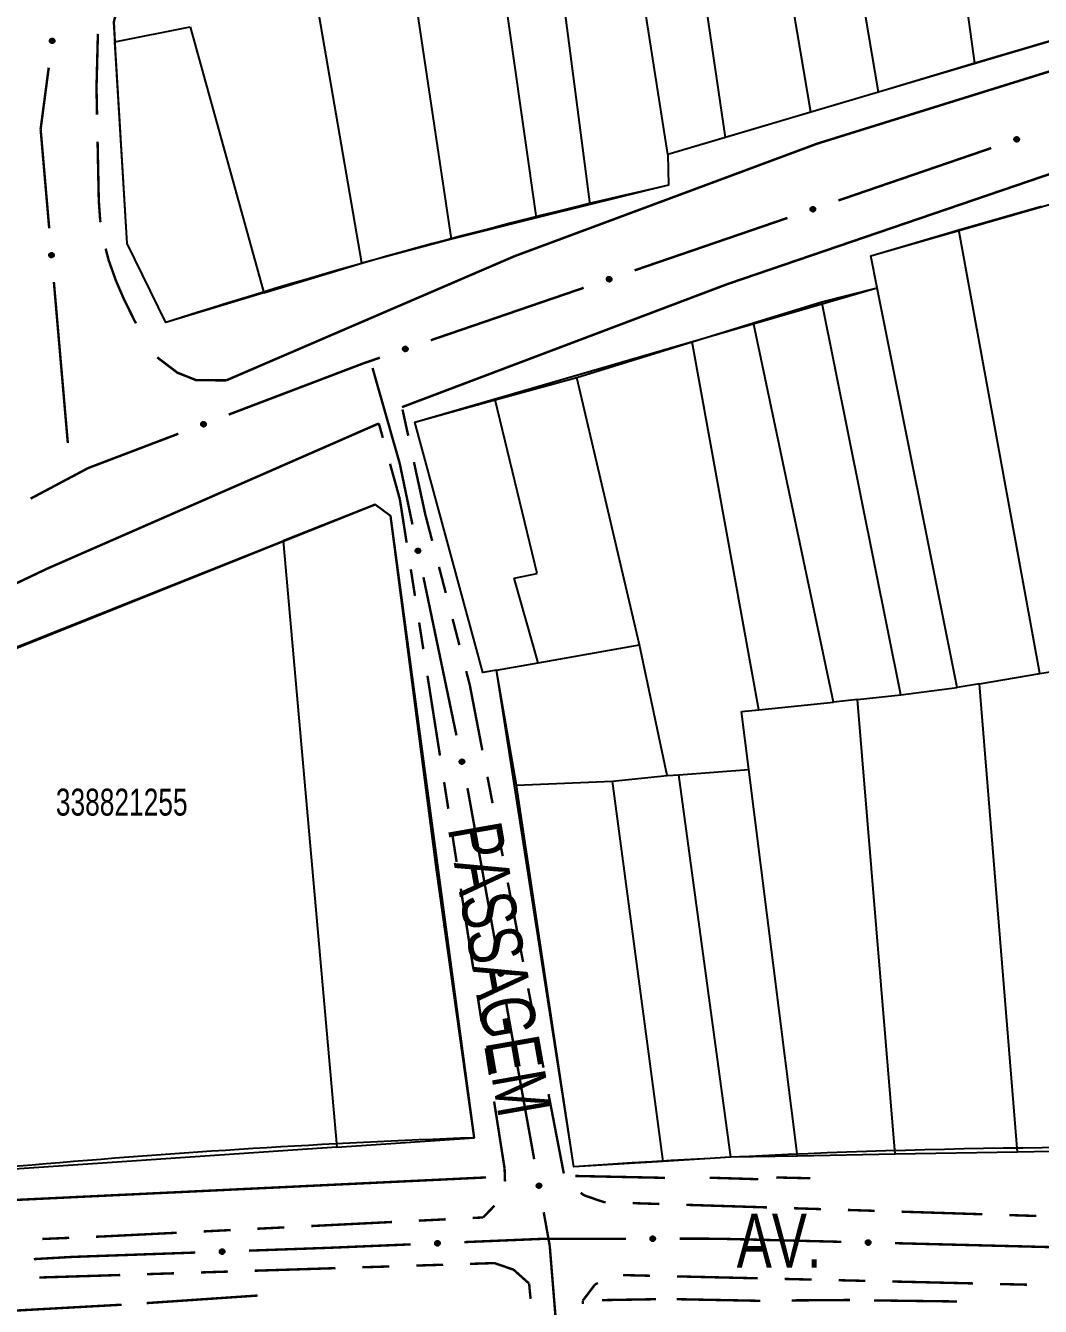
# Model space of a CAD drawing. Extents: x 203614 to 206284, y 4847494 to 4848495.
# Drawn here: x 204399.7 to 204475.1, y 4847702.6 to 4847797.7 of the extents above; entities that cross this region are included whole.
import ezdxf

# ---------------------------------------------------------------- set-up
doc = ezdxf.new("R2010")
doc.units = 0
doc.header["$LTSCALE"] = 1.5
doc.header["$MEASUREMENT"] = 0
doc.linetypes.add('PHANTOMX2', pattern=[5, 2.5, -0.5, 0.5, -0.5, 0.5, -0.5])
for name, color, linetype in [('CD-MALHA-LOTES', 40, 'CONTINUOUS'), ('CD_TXT_QUADRA', 7, 'CONTINUOUS'), ('HD-VALAS-DRENOS', 170, 'CONTINUOUS'), ('RU-QUADRAS', 210, 'CONTINUOUS'), ('SV-EIXO-RUA-N-PAV', 6, 'CONTINUOUS'), ('SV-EIXO-RUA-PAV', 20, 'CONTINUOUS'), ('SV-RUA-NAO-PAV-S-GUIA-C-GUIA', 7, 'PHANTOMX2'), ('SV-RUA-PAVIM-S-GUIA-C-GUIA', 7, 'CONTINUOUS'), ('SV-TXT-RUA-N-PAV-S-GUIA-C-GUIA', 7, 'CONTINUOUS')]:
    doc.layers.add(name, color=color, linetype=linetype)
doc.styles.add('ARIAL', font='ARIAL.TTF')

msp = doc.modelspace()

# ---------------------------------------------------------------- linework, layer by layer
at = {"layer": 'CD-MALHA-LOTES', "flags": 128}
for points in [[(204470.23, 4847794.94), (204463.76, 4847841.71)], [(204463.06, 4847792.81), (204457.28, 4847826.97)], [(204458.04, 4847791.32), (204452.16, 4847826.11)], [(204451.7, 4847789.44), (204446.47, 4847825.14)], [(204447.43, 4847788.18), (204442.92, 4847816.92)], [(204441.65, 4847784.45), (204437.54, 4847816.04)], [(204437.68, 4847783.46), (204433.13, 4847815.32)], [(204407.27, 4847801.62), (204406.27, 4847798.03), (204406.36, 4847796.54)], [(204431.36, 4847781.89), (204428.35, 4847801.92)], [(204424.69, 4847780.09), (204421.16, 4847800.68)], [(204480.05, 4847797.84), (204470.23, 4847794.94)], [(204406.36, 4847796.54), (204411.94, 4847797.64)], [(204411.94, 4847797.64), (204417.42, 4847777.9)], [(204410.15, 4847775.7), (204407.28, 4847781.57), (204406.36, 4847796.54)], [(204470.23, 4847794.94), (204463.06, 4847792.81)], [(204463.06, 4847792.81), (204458.04, 4847791.32)], [(204458.04, 4847791.32), (204451.7, 4847789.44)], [(204451.7, 4847789.44), (204447.43, 4847788.18)], [(204447.43, 4847788.18), (204447.48, 4847785.9)], [(204447.48, 4847785.9), (204441.65, 4847784.45)], [(204441.65, 4847784.45), (204437.68, 4847783.46)], [(204469.04, 4847782.58), (204475.17, 4847784.33)], [(204437.68, 4847783.46), (204431.36, 4847781.89)], [(204462.5, 4847780.65), (204469.04, 4847782.58)], [(204475.05, 4847749.63), (204469.04, 4847782.58)], [(204431.36, 4847781.89), (204424.69, 4847780.09)], [(204417.42, 4847777.9), (204424.69, 4847780.09)], [(204462.97, 4847778.28), (204462.5, 4847780.65)], [(204417.42, 4847777.9), (204410.15, 4847775.7)], [(204458.86, 4847777.22), (204462.97, 4847778.28)], [(204468.9, 4847748.58), (204462.97, 4847778.28)], [(204453.78, 4847775.66), (204458.86, 4847777.22)], [(204464.74, 4847748.04), (204458.86, 4847777.22)], [(204449.24, 4847774.26), (204453.78, 4847775.66)], [(204459.72, 4847747.51), (204453.78, 4847775.66)], [(204440.66, 4847771.61), (204449.24, 4847774.26)], [(204454.17, 4847746.93), (204449.24, 4847774.26)], [(204434.61, 4847769.94), (204440.66, 4847771.61)], [(204445.32, 4847751.77), (204440.66, 4847771.61)], [(204428.64, 4847768.29), (204434.61, 4847769.94)], [(204437.72, 4847757.05), (204434.61, 4847769.94)], [(204433.69, 4847749.7), (204428.64, 4847768.29)], [(204422.85, 4847714.47), (204433.05, 4847715.16), (204430.27, 4847734.87), (204426.83, 4847761.35), (204425.68, 4847762.19), (204418.86, 4847759.48)], [(204388.79, 4847747.52), (204418.86, 4847759.48)], [(204418.86, 4847759.48), (204422.85, 4847714.47)], [(204436.02, 4847756.72), (204437.72, 4847757.05)], [(204437.8, 4847750.43), (204436.02, 4847756.72)], [(204437.8, 4847750.43), (204445.32, 4847751.77)], [(204447.38, 4847742.05), (204445.32, 4847751.77)], [(204434.7, 4847749.88), (204437.8, 4847750.43)], [(204434.7, 4847749.88), (204433.69, 4847749.7)], [(204436.19, 4847741.34), (204434.7, 4847749.88)], [(204470.57, 4847748.87), (204475.05, 4847749.63)], [(204475.05, 4847749.63), (204476.56, 4847749.89)], [(204464.74, 4847748.04), (204468.9, 4847748.58)], [(204470.57, 4847748.87), (204468.9, 4847748.58)], [(204473.39, 4847714.09), (204470.57, 4847748.87)], [(204454.17, 4847746.93), (204459.72, 4847747.51)], [(204461.52, 4847747.7), (204459.72, 4847747.51)], [(204461.52, 4847747.7), (204464.74, 4847748.04)], [(204464.31, 4847713.93), (204461.52, 4847747.7)], [(204452.9, 4847746.8), (204454.17, 4847746.93)], [(204453.44, 4847742.5), (204452.9, 4847746.8)], [(204443.31, 4847741.63), (204447.38, 4847742.05)], [(204447.38, 4847742.05), (204448.24, 4847742.1)], [(204448.24, 4847742.1), (204453.44, 4847742.5)], [(204452.11, 4847713.71), (204448.24, 4847742.1)], [(204457.05, 4847713.8), (204453.44, 4847742.5)], [(204436.19, 4847741.34), (204443.31, 4847741.63)], [(204440.43, 4847712.99), (204436.19, 4847741.34)], [(204447.08, 4847713.4), (204443.31, 4847741.63)], [(204422.85, 4847714.47), (204392.34, 4847712.39)], [(204473.39, 4847714.09), (204464.31, 4847713.93)], [(204479.58, 4847714.21), (204473.39, 4847714.09)], [(204447.08, 4847713.4), (204440.43, 4847712.99)], [(204452.11, 4847713.71), (204447.08, 4847713.4)], [(204457.05, 4847713.8), (204452.11, 4847713.71)], [(204464.31, 4847713.93), (204457.05, 4847713.8)]]:
    msp.add_lwpolyline(points, dxfattribs=at)
at = {"layer": 'HD-VALAS-DRENOS', "const_width": 0.18, "flags": 128}
for points in [[(204433.91, 4847712.21), (204393.96, 4847710.3)], [(204447.22, 4847712.18), (204440.55, 4847712.32)], [(204450.54, 4847712.19), (204454.14, 4847712.08)], [(204455.47, 4847712.21), (204458, 4847712.15)], [(204406.85, 4847702.76), (204396, 4847702.16), (204383.88, 4847701.74)], [(204416.95, 4847703.44), (204408.71, 4847702.88)], [(204442.53, 4847703.1), (204446.55, 4847703.17)], [(204448.08, 4847703.17), (204454.29, 4847703.05)], [(204456.63, 4847703.08), (204460.95, 4847703.11)], [(204462.74, 4847703.08), (204468.9, 4847703)]]:
    msp.add_lwpolyline(points, dxfattribs=at)
at = {"layer": 'RU-QUADRAS', "color": 6, "linetype": 'Continuous'}
for points in [[(204406.27, 4847798.03), (204412.12, 4847819.08), (204413.99, 4847819.41), (204421.02, 4847852.05), (204422.39, 4847852.15), (204425.07, 4847870.04), (204462.72, 4847874.46), (204462.61, 4847876.13), (204466.32, 4847876.75), (204466.85, 4847874.66), (204503.76, 4847881.41), (204524.02, 4847808.35), (204509.51, 4847804.86), (204509.17, 4847806.47), (204447.43, 4847788.18), (204447.48, 4847785.9, 0.021805122), (204410.15, 4847775.7), (204407.28, 4847781.57)], [(204296.11, 4847705.02, -0.03201308), (204313.24, 4847713.53), (204360.39, 4847734.19), (204359.71, 4847735.77), (204425.68, 4847762.19), (204426.83, 4847761.35), (204433.05, 4847715.16, 0.02540942), (204367.53, 4847709.43), (204367.4, 4847710.47), (204312.44, 4847700.66), (204297.34, 4847699.15)]]:
    msp.add_lwpolyline(points, format="xyb", close=True, dxfattribs=at)
msp.add_lwpolyline([(204548.13, 4847716.55), (204541.69, 4847715.53), (204542.03, 4847713.5), (204532.03, 4847712.65), (204531.74, 4847713.69), (204501.95, 4847713.5), (204501.67, 4847715.07), (204493.5, 4847714.46), (204493.64, 4847712.99), (204487.02, 4847712.68), (204486.84, 4847714.4, 0.02085352), (204440.43, 4847712.99), (204434.7, 4847749.88), (204433.69, 4847749.7), (204428.64, 4847768.29), (204462.97, 4847778.28), (204462.5, 4847780.65), (204492.3, 4847789.22), (204500.08, 4847791.93, -0.012891369), (204596.88, 4847813.15)], format="xyb", dxfattribs=at)
at = {"layer": 'SV-EIXO-RUA-N-PAV', "flags": 128}
for points in [[(204401.575667, 4847796.477896), (204401.54535, 4847796.516274), (204401.527141, 4847796.555458), (204401.52136, 4847796.59251), (204401.524789, 4847796.626584), (204401.532224, 4847796.661048), (204401.547386, 4847796.694142), (204401.572349, 4847796.727144), (204401.610634, 4847796.757827), (204401.652, 4847796.773842), (204401.688022, 4847796.781453), (204401.723759, 4847796.779923), (204401.757118, 4847796.77214), (204401.790973, 4847796.755254), (204401.82417, 4847796.729629), (204401.854092, 4847796.690386), (204401.87168, 4847796.651849), (204401.87633, 4847796.615863), (204401.874564, 4847796.579946), (204401.866553, 4847796.544852), (204401.851482, 4847796.512452), (204401.825622, 4847796.479074), (204401.786497, 4847796.450055), (204401.748261, 4847796.432074), (204401.712351, 4847796.42692), (204401.677029, 4847796.429454), (204401.642371, 4847796.436491), (204401.60847, 4847796.450347), (204401.575667, 4847796.477896)], [(204401.553543, 4847780.545031), (204401.515659, 4847780.575964), (204401.489426, 4847780.610297), (204401.475788, 4847780.645229), (204401.471785, 4847780.679241), (204401.471609, 4847780.714497), (204401.479274, 4847780.750082), (204401.49653, 4847780.787693), (204401.527294, 4847780.825913), (204401.564231, 4847780.850475), (204401.597763, 4847780.865678), (204401.632988, 4847780.871894), (204401.667241, 4847780.871491), (204401.703941, 4847780.862307), (204401.741885, 4847780.844447), (204401.779568, 4847780.812583), (204401.805056, 4847780.778748), (204401.81736, 4847780.744613), (204401.823385, 4847780.709161), (204401.823133, 4847780.673165), (204401.815407, 4847780.638277), (204401.797357, 4847780.600105), (204401.765414, 4847780.563329), (204401.731958, 4847780.537523), (204401.698005, 4847780.524742), (204401.662968, 4847780.519597), (204401.627608, 4847780.518991), (204401.591517, 4847780.525207), (204401.553543, 4847780.545031)], [(204428.941593, 4847758.904876), (204428.982884, 4847758.878664), (204429.013012, 4847758.847692), (204429.030705, 4847758.814628), (204429.038721, 4847758.781334), (204429.043086, 4847758.746348), (204429.039704, 4847758.710104), (204429.027041, 4847758.670709), (204429.001037, 4847758.629103), (204428.967282, 4847758.600326), (204428.935794, 4847758.581245), (204428.901558, 4847758.570887), (204428.8675, 4847758.567216), (204428.829968, 4847758.571974), (204428.79017, 4847758.585197), (204428.748967, 4847758.612357), (204428.719639, 4847758.642923), (204428.703365, 4847758.675354), (204428.693169, 4847758.709839), (204428.689141, 4847758.74561), (204428.692666, 4847758.781168), (204428.706052, 4847758.821215), (204428.733398, 4847758.861527), (204428.76355, 4847758.891126), (204428.795743, 4847758.907851), (204428.82992, 4847758.917124), (204428.864957, 4847758.921929), (204428.901532, 4847758.920046), (204428.941593, 4847758.904876)], [(204432.208205, 4847743.241886), (204432.249497, 4847743.215674), (204432.279624, 4847743.184703), (204432.297318, 4847743.151639), (204432.305334, 4847743.118344), (204432.309699, 4847743.083358), (204432.306317, 4847743.047114), (204432.293654, 4847743.007719), (204432.26765, 4847742.966114), (204432.233894, 4847742.937336), (204432.202407, 4847742.918256), (204432.16817, 4847742.907898), (204432.134112, 4847742.904227), (204432.096581, 4847742.908984), (204432.056783, 4847742.922208), (204432.01558, 4847742.949368), (204431.986251, 4847742.979934), (204431.969978, 4847743.012364), (204431.959782, 4847743.046849), (204431.955754, 4847743.08262), (204431.959279, 4847743.118179), (204431.972665, 4847743.158225), (204432.00001, 4847743.198537), (204432.030162, 4847743.228137), (204432.062356, 4847743.244862), (204432.096533, 4847743.254135), (204432.13157, 4847743.258939), (204432.168144, 4847743.257057), (204432.208205, 4847743.241886)], [(204435.103366, 4847727.50368), (204435.143913, 4847727.476332), (204435.17317, 4847727.444536), (204435.189938, 4847727.410994), (204435.197027, 4847727.377489), (204435.200419, 4847727.342396), (204435.196033, 4847727.30626), (204435.18228, 4847727.267231), (204435.155132, 4847727.226364), (204435.120591, 4847727.198534), (204435.088585, 4847727.180335), (204435.054075, 4847727.170932), (204435.019928, 4847727.168208), (204434.982543, 4847727.174005), (204434.943127, 4847727.188328), (204434.902694, 4847727.216621), (204434.874226, 4847727.24799), (204434.858858, 4847727.28086), (204434.849624, 4847727.315614), (204434.846591, 4847727.351483), (204434.851101, 4847727.38693), (204434.865593, 4847727.42659), (204434.894047, 4847727.466127), (204434.925009, 4847727.494878), (204434.957655, 4847727.510703), (204434.992076, 4847727.519024), (204435.027233, 4847727.522854), (204435.063741, 4847727.519957), (204435.103366, 4847727.50368)], [(204437.933929, 4847711.756048), (204437.974477, 4847711.7287), (204438.003733, 4847711.696904), (204438.020502, 4847711.663362), (204438.027591, 4847711.629858), (204438.030983, 4847711.594764), (204438.026596, 4847711.558628), (204438.012844, 4847711.5196), (204437.985696, 4847711.478732), (204437.951154, 4847711.450902), (204437.919149, 4847711.432703), (204437.884638, 4847711.4233), (204437.850491, 4847711.420576), (204437.813106, 4847711.426373), (204437.77369, 4847711.440696), (204437.733257, 4847711.46899), (204437.704789, 4847711.500358), (204437.689422, 4847711.533228), (204437.680187, 4847711.567982), (204437.677154, 4847711.603851), (204437.681664, 4847711.639298), (204437.696157, 4847711.678958), (204437.724611, 4847711.718495), (204437.755573, 4847711.747246), (204437.788218, 4847711.763071), (204437.822639, 4847711.771392), (204437.857796, 4847711.775222), (204437.894304, 4847711.772325), (204437.933929, 4847711.756048)], [(204430.164514, 4847707.428061), (204430.197104, 4847707.464529), (204430.232571, 4847707.489207), (204430.268076, 4847707.501276), (204430.302232, 4847707.503759), (204430.337461, 4847707.502365), (204430.37267, 4847707.493122), (204430.409475, 4847707.474208), (204430.446286, 4847707.441773), (204430.469179, 4847707.403779), (204430.482873, 4847707.369603), (204430.487514, 4847707.334136), (204430.485586, 4847707.299935), (204430.474776, 4847707.26368), (204430.455244, 4847707.226569), (204430.421733, 4847707.190343), (204430.386796, 4847707.166387), (204430.352147, 4847707.155615), (204430.316462, 4847707.151176), (204430.280513, 4847707.153031), (204430.246004, 4847707.162303), (204430.208674, 4847707.182035), (204430.173357, 4847707.215585), (204430.149066, 4847707.250157), (204430.137811, 4847707.284645), (204430.134231, 4847707.319876), (204430.1352, 4847707.355228), (204430.143018, 4847707.391007), (204430.164514, 4847707.428061)], [(204446.161945, 4847707.77106), (204446.196031, 4847707.806134), (204446.232498, 4847707.829308), (204446.268476, 4847707.839883), (204446.302706, 4847707.840937), (204446.337847, 4847707.838072), (204446.372638, 4847707.827366), (204446.40862, 4847707.80693), (204446.444045, 4847707.772985), (204446.46533, 4847707.734068), (204446.477584, 4847707.699349), (204446.480738, 4847707.663719), (204446.477383, 4847707.629629), (204446.465067, 4847707.593857), (204446.444002, 4847707.557595), (204446.409006, 4847707.5228), (204446.373099, 4847707.500326), (204446.33803, 4847707.491012), (204446.30219, 4847707.488067), (204446.26635, 4847707.491423), (204446.232259, 4847707.502128), (204446.195786, 4847707.523404), (204446.161901, 4847707.5584), (204446.139077, 4847707.593957), (204446.129273, 4847707.628886), (204446.127168, 4847707.664235), (204446.129614, 4847707.699516), (204446.138919, 4847707.734937), (204446.161945, 4847707.77106)], [(204462.16124, 4847707.492896), (204462.196201, 4847707.527097), (204462.233243, 4847707.549342), (204462.269478, 4847707.559003), (204462.303723, 4847707.559191), (204462.33878, 4847707.555438), (204462.373289, 4847707.543856), (204462.408744, 4847707.522517), (204462.443298, 4847707.487686), (204462.463592, 4847707.448243), (204462.474964, 4847707.413225), (204462.477216, 4847707.377527), (204462.472999, 4847707.343533), (204462.459783, 4847707.308084), (204462.437807, 4847707.272366), (204462.401942, 4847707.238468), (204462.365478, 4847707.216909), (204462.330185, 4847707.208484), (204462.294282, 4847707.206447), (204462.258538, 4847707.210708), (204462.224729, 4847707.222273), (204462.188806, 4847707.244464), (204462.155817, 4847707.280305), (204462.1339, 4847707.316429), (204462.124982, 4847707.351594), (204462.123772, 4847707.386986), (204462.127109, 4847707.422193), (204462.137308, 4847707.457367), (204462.16124, 4847707.492896)], [(204414.177293, 4847706.809088), (204414.210119, 4847706.845343), (204414.245746, 4847706.86979), (204414.281329, 4847706.881627), (204414.315501, 4847706.883888), (204414.35072, 4847706.882264), (204414.385868, 4847706.872793), (204414.422549, 4847706.85364), (204414.459149, 4847706.820965), (204414.481793, 4847706.782823), (204414.495265, 4847706.748559), (204414.499675, 4847706.713063), (204414.497524, 4847706.678875), (204414.486478, 4847706.642691), (204414.466705, 4847706.605708), (204414.432959, 4847706.5697), (204414.397867, 4847706.545973), (204414.363149, 4847706.535427), (204414.327436, 4847706.53122), (204414.291499, 4847706.533309), (204414.257051, 4847706.542805), (204414.219851, 4847706.56278), (204414.184753, 4847706.596558), (204414.160688, 4847706.631288), (204414.149657, 4847706.665849), (204414.146307, 4847706.701103), (204414.147506, 4847706.736447), (204414.155556, 4847706.772175), (204414.177293, 4847706.809088)]]:
    msp.add_lwpolyline(points, close=True, dxfattribs=at)
for points in [[(204401.527141, 4847796.555458), (204401.532224, 4847796.661048)], [(204401.534873, 4847796.538566), (204401.539627, 4847796.66869)], [(204401.54535, 4847796.516274), (204401.547386, 4847796.694142)], [(204401.560003, 4847796.499472), (204401.559319, 4847796.703256)], [(204401.575667, 4847796.477896), (204401.572349, 4847796.727144)], [(204401.593962, 4847796.46472), (204401.592897, 4847796.738746)], [(204401.60847, 4847796.450347), (204401.610634, 4847796.757827)], [(204401.626179, 4847796.44809), (204401.630281, 4847796.761348)], [(204401.642371, 4847796.436491), (204401.652, 4847796.773842)], [(204401.659109, 4847796.436871), (204401.667594, 4847796.772949)], [(204401.677029, 4847796.429454), (204401.688022, 4847796.781453)], [(204401.695457, 4847796.430706), (204401.708251, 4847796.778604)], [(204401.712351, 4847796.42692), (204401.723759, 4847796.779923)], [(204401.731522, 4847796.432837), (204401.740541, 4847796.772974)], [(204401.748261, 4847796.432074), (204401.757118, 4847796.77214)], [(204401.768656, 4847796.443085), (204401.774468, 4847796.758871)], [(204401.786497, 4847796.450055), (204401.790973, 4847796.755254)], [(204401.805044, 4847796.468571), (204401.807681, 4847796.739357)], [(204401.825622, 4847796.479074), (204401.82417, 4847796.729629)], [(204401.836912, 4847796.501534), (204401.838578, 4847796.702255)], [(204401.851482, 4847796.512452), (204401.854092, 4847796.690386)], [(204401.858954, 4847796.533038), (204401.862533, 4847796.664692)], [(204401.866553, 4847796.544852), (204401.87168, 4847796.651849)], [(204401.489426, 4847780.610297), (204401.471609, 4847780.714497)], [(204401.50062, 4847780.595471), (204401.477189, 4847780.723556)], [(204401.515659, 4847780.575964), (204401.479274, 4847780.750082)], [(204401.533592, 4847780.562719), (204401.488961, 4847780.761557)], [(204401.553543, 4847780.545031), (204401.49653, 4847780.787693)], [(204401.574249, 4847780.536112), (204401.514091, 4847780.803455)], [(204401.591517, 4847780.525207), (204401.527294, 4847780.825913)], [(204401.609295, 4847780.526823), (204401.545719, 4847780.83359)], [(204401.627608, 4847780.518991), (204401.564231, 4847780.850475)], [(204401.64387, 4847780.522973), (204401.57965, 4847780.852967)], [(204401.662968, 4847780.519597), (204401.597763, 4847780.865678)], [(204401.680692, 4847780.524795), (204401.618131, 4847780.86726)], [(204401.698005, 4847780.524742), (204401.632988, 4847780.871894)], [(204401.715448, 4847780.534657), (204401.650875, 4847780.868729)], [(204401.731958, 4847780.537523), (204401.667241, 4847780.871491)], [(204401.749496, 4847780.552674), (204401.687045, 4847780.862278)], [(204401.765414, 4847780.563329), (204401.703941, 4847780.862307)], [(204401.77953, 4847780.58541), (204401.723686, 4847780.850388)], [(204401.797357, 4847780.600105), (204401.741885, 4847780.844447)], [(204401.803536, 4847780.624472), (204401.761859, 4847780.820826)], [(204401.815407, 4847780.638277), (204401.779568, 4847780.812583)], [(204401.818262, 4847780.65999), (204401.793354, 4847780.789316)], [(204401.823133, 4847780.673165), (204401.805056, 4847780.778748)], [(204428.702812, 4847758.796286), (204428.76753, 4847758.606277)], [(204428.706052, 4847758.821215), (204428.79017, 4847758.585197)], [(204428.722006, 4847758.837924), (204428.808946, 4847758.581461)], [(204428.733398, 4847758.861527), (204428.829968, 4847758.571974)], [(204428.747936, 4847758.873997), (204428.846741, 4847758.574011)], [(204428.76355, 4847758.891126), (204428.8675, 4847758.567216)], [(204428.779602, 4847758.895934), (204428.883421, 4847758.571904)], [(204428.795743, 4847758.907851), (204428.901558, 4847758.570887)], [(204428.812939, 4847758.909856), (204428.915759, 4847758.577254)], [(204428.82992, 4847758.917124), (204428.935794, 4847758.581245)], [(204428.849284, 4847758.916042), (204428.952268, 4847758.596019)], [(204428.864957, 4847758.921929), (204428.967282, 4847758.600326)], [(204428.884072, 4847758.916328), (204428.983655, 4847758.619292)], [(204428.901532, 4847758.920046), (204429.001037, 4847758.629103)], [(204428.919973, 4847758.911271), (204429.011478, 4847758.652972)], [(204428.941593, 4847758.904876), (204429.027041, 4847758.670709)], [(204428.963504, 4847758.889684), (204429.03145, 4847758.69756)], [(204428.982884, 4847758.878664), (204429.039704, 4847758.710104)], [(204429.000134, 4847758.861082), (204429.038622, 4847758.736691)], [(204429.013012, 4847758.847692), (204429.043086, 4847758.746348)], [(204428.689141, 4847758.74561), (204428.719639, 4847758.642923)], [(204428.692412, 4847758.75927), (204428.732514, 4847758.633821)], [(204428.692666, 4847758.781168), (204428.748967, 4847758.612357)], [(204431.955754, 4847743.08262), (204431.986251, 4847742.979934)], [(204431.959025, 4847743.096281), (204431.999127, 4847742.970832)], [(204431.959279, 4847743.118179), (204432.01558, 4847742.949368)], [(204431.969425, 4847743.133297), (204432.034143, 4847742.943287)], [(204431.972665, 4847743.158225), (204432.056783, 4847742.922208)], [(204431.988619, 4847743.174935), (204432.075559, 4847742.918472)], [(204432.00001, 4847743.198537), (204432.096581, 4847742.908984)], [(204432.014549, 4847743.211008), (204432.113354, 4847742.911021)], [(204432.030162, 4847743.228137), (204432.134112, 4847742.904227)], [(204432.046215, 4847743.232945), (204432.150034, 4847742.908914)], [(204432.062356, 4847743.244862), (204432.16817, 4847742.907898)], [(204432.079552, 4847743.246867), (204432.182372, 4847742.914264)], [(204432.096533, 4847743.254135), (204432.202407, 4847742.918256)], [(204432.115897, 4847743.253053), (204432.218881, 4847742.93303)], [(204432.13157, 4847743.258939), (204432.233894, 4847742.937336)], [(204432.150684, 4847743.253339), (204432.250268, 4847742.956302)], [(204432.168144, 4847743.257057), (204432.26765, 4847742.966114)], [(204432.186586, 4847743.248281), (204432.278091, 4847742.989983)], [(204432.208205, 4847743.241886), (204432.293654, 4847743.007719)], [(204432.230117, 4847743.226694), (204432.298063, 4847743.03457)], [(204432.249497, 4847743.215674), (204432.306317, 4847743.047114)], [(204432.266747, 4847743.198093), (204432.305235, 4847743.073701)], [(204432.279624, 4847743.184703), (204432.309699, 4847743.083358)], [(204434.861663, 4847727.401761), (204434.921081, 4847727.210028)], [(204434.865593, 4847727.42659), (204434.943127, 4847727.188328)], [(204434.882005, 4847727.44285), (204434.961793, 4847727.184073)], [(204434.894047, 4847727.466127), (204434.982543, 4847727.174005)], [(204434.908927, 4847727.47819), (204434.999366, 4847727.175576)], [(204434.925009, 4847727.494878), (204435.019928, 4847727.168208)], [(204434.941189, 4847727.499239), (204435.035974, 4847727.172451)], [(204434.957655, 4847727.510703), (204435.054075, 4847727.170932)], [(204434.9749, 4847727.51223), (204435.068447, 4847727.176902)], [(204434.992076, 4847727.519024), (204435.088585, 4847727.180335)], [(204435.011403, 4847727.517405), (204435.105463, 4847727.194646)], [(204435.027233, 4847727.522854), (204435.120591, 4847727.198534)], [(204435.046185, 4847727.516725), (204435.137484, 4847727.217039)], [(204435.063741, 4847727.519957), (204435.155132, 4847727.226364)], [(204435.081932, 4847727.510673), (204435.166231, 4847727.249934)], [(204435.103366, 4847727.50368), (204435.18228, 4847727.267231)], [(204435.124847, 4847727.487886), (204435.187434, 4847727.29395)], [(204435.143913, 4847727.476332), (204435.196033, 4847727.30626)], [(204435.160669, 4847727.458279), (204435.195689, 4847727.332866)], [(204435.17317, 4847727.444536), (204435.200419, 4847727.342396)], [(204434.846591, 4847727.351483), (204434.874226, 4847727.24799)], [(204434.850239, 4847727.365048), (204434.886843, 4847727.238534)], [(204434.851101, 4847727.38693), (204434.902694, 4847727.216621)], [(204437.677154, 4847711.603851), (204437.704789, 4847711.500358)], [(204437.680802, 4847711.617416), (204437.717407, 4847711.490902)], [(204437.681664, 4847711.639298), (204437.733257, 4847711.46899)], [(204437.692226, 4847711.654129), (204437.751645, 4847711.462396)], [(204437.696157, 4847711.678958), (204437.77369, 4847711.440696)], [(204437.712569, 4847711.695218), (204437.792356, 4847711.436441)], [(204437.724611, 4847711.718495), (204437.813106, 4847711.426373)], [(204437.73949, 4847711.730558), (204437.829929, 4847711.427944)], [(204437.755573, 4847711.747246), (204437.850491, 4847711.420576)], [(204437.771753, 4847711.751607), (204437.866537, 4847711.424819)], [(204437.788218, 4847711.763071), (204437.884638, 4847711.4233)], [(204437.805464, 4847711.764598), (204437.899011, 4847711.42927)], [(204437.822639, 4847711.771392), (204437.919149, 4847711.432703)], [(204437.841966, 4847711.769773), (204437.936026, 4847711.447014)], [(204437.857796, 4847711.775222), (204437.951154, 4847711.450902)], [(204437.876748, 4847711.769093), (204437.968048, 4847711.469407)], [(204437.894304, 4847711.772325), (204437.985696, 4847711.478732)], [(204437.912495, 4847711.763041), (204437.996795, 4847711.502302)], [(204437.933929, 4847711.756048), (204438.012844, 4847711.5196)], [(204437.95541, 4847711.740254), (204438.017997, 4847711.546318)], [(204437.974477, 4847711.7287), (204438.026596, 4847711.558628)], [(204437.991233, 4847711.710647), (204438.026252, 4847711.585234)], [(204438.003733, 4847711.696904), (204438.030983, 4847711.594764)], [(204430.143018, 4847707.391007), (204430.446286, 4847707.441773)], [(204430.154681, 4847707.407772), (204430.424438, 4847707.455963)], [(204430.164514, 4847707.428061), (204430.409475, 4847707.474208)], [(204430.183073, 4847707.447204), (204430.383701, 4847707.482934)], [(204430.197104, 4847707.464529), (204430.37267, 4847707.493122)], [(204430.217261, 4847707.478684), (204430.346262, 4847707.496387)], [(204430.232571, 4847707.489207), (204430.337461, 4847707.502365)], [(204446.127168, 4847707.664235), (204446.477584, 4847707.699349)], [(204446.129273, 4847707.628886), (204446.480738, 4847707.663719)], [(204446.129614, 4847707.699516), (204446.46533, 4847707.734068)], [(204446.130818, 4847707.646129), (204446.477403, 4847707.678921)], [(204446.132178, 4847707.682971), (204446.466482, 4847707.718491)], [(204446.137645, 4847707.610652), (204446.476043, 4847707.646172)], [(204446.138919, 4847707.734937), (204446.444045, 4847707.772985)], [(204446.138997, 4847707.717085), (204446.450103, 4847707.753966)], [(204446.139077, 4847707.593957), (204446.477383, 4847707.629629)], [(204446.151273, 4847707.7512), (204446.422809, 4847707.788076)], [(204446.15266, 4847707.575177), (204446.466495, 4847707.610694)], [(204446.161901, 4847707.5584), (204446.465067, 4847707.593857)], [(204446.161945, 4847707.77106), (204446.40862, 4847707.80693)], [(204446.181288, 4847707.78941), (204446.383234, 4847707.816726)], [(204446.182683, 4847707.542432), (204446.45149, 4847707.575214)], [(204446.195786, 4847707.523404), (204446.444002, 4847707.557595)], [(204446.196031, 4847707.806134), (204446.372638, 4847707.827366)], [(204446.216762, 4847707.819434), (204446.34639, 4847707.831731)], [(204446.219529, 4847707.515146), (204446.418746, 4847707.539732)], [(204446.232259, 4847707.502128), (204446.409006, 4847707.5228)], [(204446.232498, 4847707.829308), (204446.337847, 4847707.838072)], [(204446.253644, 4847707.497412), (204446.384636, 4847707.511073)], [(204446.26635, 4847707.491423), (204446.373099, 4847707.500326)], [(204462.127109, 4847707.422193), (204462.463592, 4847707.448243)], [(204462.129255, 4847707.405589), (204462.46435, 4847707.432642)], [(204462.136934, 4847707.43952), (204462.448873, 4847707.46852)], [(204462.137308, 4847707.457367), (204462.443298, 4847707.487686)], [(204462.150069, 4847707.473313), (204462.42245, 4847707.503309)], [(204462.16124, 4847707.492896), (204462.408744, 4847707.522517)], [(204462.181041, 4847707.510752), (204462.383613, 4847707.532951)], [(204462.196201, 4847707.527097), (204462.373289, 4847707.543856)], [(204462.217262, 4847707.539869), (204462.34716, 4847707.548883)], [(204462.233243, 4847707.549342), (204462.33878, 4847707.555438)], [(204414.146307, 4847706.701103), (204414.495265, 4847706.748559)], [(204414.147506, 4847706.736447), (204414.481793, 4847706.782823)], [(204414.149657, 4847706.665849), (204414.499675, 4847706.713063)], [(204414.150594, 4847706.683137), (204414.495805, 4847706.728137)], [(204414.150653, 4847706.720004), (204414.483495, 4847706.767297)], [(204414.155556, 4847706.772175), (204414.459149, 4847706.820965)], [(204414.156263, 4847706.754337), (204414.465875, 4847706.802172)], [(204414.158668, 4847706.647923), (204414.495601, 4847706.695361)], [(204414.160688, 4847706.631288), (204414.497524, 4847706.678875)], [(204414.167328, 4847706.788864), (204414.437393, 4847706.835298)], [(204414.174925, 4847706.612999), (204414.487312, 4847706.659567)], [(204414.177293, 4847706.809088), (204414.422549, 4847706.85364)], [(204414.184753, 4847706.596558), (204414.486478, 4847706.642691)], [(204414.195976, 4847706.828109), (204414.396832, 4847706.862534)], [(204414.206085, 4847706.581334), (204414.473568, 4847706.62358)], [(204414.210119, 4847706.845343), (204414.385868, 4847706.872793)], [(204414.219851, 4847706.56278), (204414.466705, 4847706.605708)], [(204414.230368, 4847706.859366), (204414.359482, 4847706.876229)], [(204414.24387, 4847706.555365), (204414.442096, 4847706.586965)], [(204414.245746, 4847706.86979), (204414.35072, 4847706.882264)], [(204414.257051, 4847706.542805), (204414.432959, 4847706.5697)], [(204414.27859, 4847706.538845), (204414.409019, 4847706.55712)], [(204414.291499, 4847706.533309), (204414.397867, 4847706.545973)], [(204430.134231, 4847707.319876), (204430.482873, 4847707.369603)], [(204430.1352, 4847707.355228), (204430.469179, 4847707.403779)], [(204430.137811, 4847707.284645), (204430.487514, 4847707.334136)], [(204430.138454, 4847707.338806), (204430.470981, 4847707.388264)], [(204430.138635, 4847707.301939), (204430.483546, 4847707.349185)], [(204430.143841, 4847707.373175), (204430.453134, 4847707.423024)], [(204430.146938, 4847707.266778), (204430.483556, 4847707.316408)], [(204430.149066, 4847707.250157), (204430.485586, 4847707.299935)], [(204430.163422, 4847707.231961), (204430.475499, 4847707.280561)], [(204430.173357, 4847707.215585), (204430.474776, 4847707.26368)], [(204430.194788, 4847707.200499), (204430.46199, 4847707.244486)], [(204430.208674, 4847707.182035), (204430.455244, 4847707.226569)], [(204430.232741, 4847707.174777), (204430.430757, 4847707.207667)], [(204430.246004, 4847707.162303), (204430.421733, 4847707.190343)], [(204430.267568, 4847707.158484), (204430.397875, 4847707.177607)], [(204430.280513, 4847707.153031), (204430.386796, 4847707.166387)], [(204462.123772, 4847707.386986), (204462.474964, 4847707.413225)], [(204462.124982, 4847707.351594), (204462.477216, 4847707.377527)], [(204462.126963, 4847707.368793), (204462.474266, 4847707.392808)], [(204462.132891, 4847707.333155), (204462.472078, 4847707.360105)], [(204462.1339, 4847707.316429), (204462.472999, 4847707.343533)], [(204462.147003, 4847707.297311), (204462.461637, 4847707.324879)], [(204462.155817, 4847707.280305), (204462.459783, 4847707.308084)], [(204462.176189, 4847707.263817), (204462.445739, 4847707.28979)], [(204462.188806, 4847707.244464), (204462.437807, 4847707.272366)], [(204462.212332, 4847707.235608), (204462.412108, 4847707.255148)], [(204462.224729, 4847707.222273), (204462.401942, 4847707.238468)], [(204462.245988, 4847707.217017), (204462.377284, 4847707.227361)], [(204462.258538, 4847707.210708), (204462.365478, 4847707.216909)]]:
    msp.add_lwpolyline(points, dxfattribs=at)
at = {"layer": 'SV-EIXO-RUA-N-PAV', "const_width": 0.18, "flags": 128}
for points in [[(204400.84, 4847790.05), (204401.44238, 4847794.623099)], [(204400.87346, 4847789.664049), (204400.84, 4847790.05)], [(204401.478059, 4847782.690208), (204400.87346, 4847789.664049)], [(204402.86, 4847766.75), (204401.823544, 4847778.705156)], [(204425.49, 4847772.32), (204427.408031, 4847765.587901)], [(204427.408031, 4847765.587901), (204427.51, 4847765.23)], [(204427.51, 4847765.23), (204428.454838, 4847760.699621)], [(204429.271492, 4847756.783873), (204431.721451, 4847745.036631)], [(204432.538104, 4847741.120884), (204432.58, 4847740.92)], [(204432.58, 4847740.92), (204434.666619, 4847729.311245)], [(204435.37426, 4847725.374338), (204437.497183, 4847713.563614)], [(204438.204824, 4847709.626706), (204438.558644, 4847707.658252)], [(204432.310924, 4847707.407924), (204438.305652, 4847707.6594)], [(204438.305652, 4847707.6594), (204438.32, 4847707.66)], [(204438.32, 4847707.66), (204444.305639, 4847707.660747)], [(204438.558644, 4847707.658252), (204438.65, 4847707.15)], [(204448.305639, 4847707.661247), (204450.305639, 4847707.661496)], [(204450.305639, 4847707.661496), (204451.15, 4847707.66)], [(204451.15, 4847707.66), (204460.302738, 4847707.429571)], [(204403.2, 4847706.31), (204412.326035, 4847706.633346)], [(204416.323527, 4847706.774981), (204421.320391, 4847706.952026)], [(204421.320391, 4847706.952026), (204422.11, 4847706.98)], [(204422.11, 4847706.98), (204428.314439, 4847707.240273)], [(204438.65, 4847707.15), (204439.423072, 4847697.697958)], [(204464.301471, 4847707.328898), (204476.297669, 4847707.026882)], [(204400.336404, 4847706.146875), (204402.333167, 4847706.260622)], [(204402.333167, 4847706.260622), (204403.2, 4847706.31)]]:
    msp.add_lwpolyline(points, dxfattribs=at)
at = {"layer": 'SV-EIXO-RUA-PAV', "flags": 128}
for points in [[(204473.163011, 4847789.353903), (204473.183884, 4847789.398133), (204473.210869, 4847789.431879), (204473.241476, 4847789.453546), (204473.273516, 4847789.465641), (204473.307687, 4847789.474322), (204473.34407, 4847789.475474), (204473.384734, 4847789.467807), (204473.42925, 4847789.44718), (204473.462002, 4847789.417265), (204473.48485, 4847789.388394), (204473.499385, 4847789.355711), (204473.507263, 4847789.322374), (204473.507209, 4847789.284542), (204473.499038, 4847789.243409), (204473.477212, 4847789.199148), (204473.450531, 4847789.166247), (204473.420376, 4847789.146066), (204473.387426, 4847789.131662), (204473.352434, 4847789.123217), (204473.316713, 4847789.122292), (204473.275313, 4847789.130594), (204473.231913, 4847789.152715), (204473.198794, 4847789.178952), (204473.178195, 4847789.208816), (204473.164744, 4847789.241574), (204473.15562, 4847789.275741), (204473.15294, 4847789.312266), (204473.163011, 4847789.353903)], [(204458.027814, 4847784.164894), (204458.048688, 4847784.209124), (204458.075672, 4847784.242869), (204458.106279, 4847784.264537), (204458.138319, 4847784.276631), (204458.17249, 4847784.285313), (204458.208873, 4847784.286465), (204458.249537, 4847784.278798), (204458.294053, 4847784.25817), (204458.326805, 4847784.228255), (204458.349653, 4847784.199385), (204458.364188, 4847784.166702), (204458.372066, 4847784.133365), (204458.372013, 4847784.095533), (204458.363841, 4847784.0544), (204458.342016, 4847784.010139), (204458.315334, 4847783.977237), (204458.285179, 4847783.957057), (204458.252229, 4847783.942652), (204458.217237, 4847783.934207), (204458.181516, 4847783.933283), (204458.140116, 4847783.941585), (204458.096716, 4847783.963705), (204458.063597, 4847783.989943), (204458.042998, 4847784.019806), (204458.029547, 4847784.052565), (204458.020423, 4847784.086732), (204458.017743, 4847784.123257), (204458.027814, 4847784.164894)], [(204442.892617, 4847778.975885), (204442.913491, 4847779.020115), (204442.940475, 4847779.05386), (204442.971083, 4847779.075528), (204443.003122, 4847779.087622), (204443.037293, 4847779.096304), (204443.073676, 4847779.097455), (204443.114341, 4847779.089789), (204443.158857, 4847779.069161), (204443.191609, 4847779.039246), (204443.214457, 4847779.010376), (204443.228992, 4847778.977693), (204443.236869, 4847778.944356), (204443.236816, 4847778.906524), (204443.228644, 4847778.86539), (204443.206819, 4847778.82113), (204443.180137, 4847778.788228), (204443.149982, 4847778.768048), (204443.117033, 4847778.753643), (204443.08204, 4847778.745198), (204443.046319, 4847778.744274), (204443.004919, 4847778.752576), (204442.961519, 4847778.774696), (204442.9284, 4847778.800933), (204442.907802, 4847778.830797), (204442.894351, 4847778.863555), (204442.885226, 4847778.897723), (204442.882546, 4847778.934248), (204442.892617, 4847778.975885)], [(204427.75742, 4847773.786875), (204427.778294, 4847773.831106), (204427.805278, 4847773.864851), (204427.835886, 4847773.886518), (204427.867925, 4847773.898613), (204427.902097, 4847773.907294), (204427.93848, 4847773.908446), (204427.979144, 4847773.90078), (204428.02366, 4847773.880152), (204428.056412, 4847773.850237), (204428.07926, 4847773.821366), (204428.093795, 4847773.788684), (204428.101672, 4847773.755347), (204428.101619, 4847773.717514), (204428.093447, 4847773.676381), (204428.071622, 4847773.63212), (204428.04494, 4847773.599219), (204428.014785, 4847773.579038), (204427.981836, 4847773.564634), (204427.946843, 4847773.556189), (204427.911122, 4847773.555264), (204427.869722, 4847773.563566), (204427.826322, 4847773.585687), (204427.793203, 4847773.611924), (204427.772605, 4847773.641788), (204427.759154, 4847773.674546), (204427.75003, 4847773.708714), (204427.747349, 4847773.745239), (204427.75742, 4847773.786875)], [(204412.763527, 4847768.196222), (204412.782924, 4847768.241119), (204412.808775, 4847768.27574), (204412.838647, 4847768.29841), (204412.870268, 4847768.31156), (204412.904133, 4847768.321369), (204412.940458, 4847768.323726), (204412.981354, 4847768.317411), (204413.026529, 4847768.29827), (204413.060255, 4847768.269456), (204413.084047, 4847768.241359), (204413.099657, 4847768.209176), (204413.108635, 4847768.176118), (204413.109835, 4847768.138305), (204413.103031, 4847768.096923), (204413.082684, 4847768.051964), (204413.057107, 4847768.018196), (204413.027638, 4847767.997028), (204412.995184, 4847767.981539), (204412.96049, 4847767.971939), (204412.92482, 4847767.969831), (204412.883167, 4847767.976757), (204412.839058, 4847767.997427), (204412.805088, 4847768.022552), (204412.783511, 4847768.051717), (204412.768982, 4847768.084012), (204412.75873, 4847768.117858), (204412.754841, 4847768.154274), (204412.763527, 4847768.196222)]]:
    msp.add_lwpolyline(points, close=True, dxfattribs=at)
for points in [[(204473.15294, 4847789.312266), (204473.42925, 4847789.44718)], [(204473.15562, 4847789.275741), (204473.462002, 4847789.417265)], [(204473.1588, 4847789.295404), (204473.441147, 4847789.431152)], [(204473.159354, 4847789.331656), (204473.404269, 4847789.454571)], [(204473.163011, 4847789.353903), (204473.384734, 4847789.467807)], [(204473.16341, 4847789.260922), (204473.468142, 4847789.402903)], [(204473.164744, 4847789.241574), (204473.48485, 4847789.388394)], [(204473.174067, 4847789.225629), (204473.491302, 4847789.369011)], [(204473.17536, 4847789.377534), (204473.357543, 4847789.468844)], [(204473.178195, 4847789.208816), (204473.499385, 4847789.355711)], [(204473.183884, 4847789.398133), (204473.34407, 4847789.475474)], [(204473.192027, 4847789.194282), (204473.500632, 4847789.33759)], [(204473.198794, 4847789.178952), (204473.507263, 4847789.322374)], [(204473.199184, 4847789.417436), (204473.317824, 4847789.471094)], [(204473.210869, 4847789.431879), (204473.307687, 4847789.474322)], [(204473.217731, 4847789.16559), (204473.503102, 4847789.300932)], [(204473.231913, 4847789.152715), (204473.507209, 4847789.284542)], [(204473.256749, 4847789.144347), (204473.50041, 4847789.262504)], [(204473.275313, 4847789.130594), (204473.499038, 4847789.243409)], [(204473.30045, 4847789.13048), (204473.480937, 4847789.218323)], [(204473.316713, 4847789.122292), (204473.477212, 4847789.199148)], [(204473.338472, 4847789.124763), (204473.457961, 4847789.180154)], [(204473.352434, 4847789.123217), (204473.450531, 4847789.166247)], [(204458.017743, 4847784.123257), (204458.294053, 4847784.25817)], [(204458.020423, 4847784.086732), (204458.326805, 4847784.228255)], [(204458.023603, 4847784.106395), (204458.30595, 4847784.242143)], [(204458.024157, 4847784.142647), (204458.269072, 4847784.265562)], [(204458.027814, 4847784.164894), (204458.249537, 4847784.278798)], [(204458.028213, 4847784.071913), (204458.332945, 4847784.213894)], [(204458.029547, 4847784.052565), (204458.349653, 4847784.199385)], [(204458.03887, 4847784.03662), (204458.356105, 4847784.180001)], [(204458.040163, 4847784.188524), (204458.222346, 4847784.279834)], [(204458.042998, 4847784.019806), (204458.364188, 4847784.166702)], [(204458.048688, 4847784.209124), (204458.208873, 4847784.286465)], [(204458.05683, 4847784.005272), (204458.365435, 4847784.14858)], [(204458.063597, 4847783.989943), (204458.372066, 4847784.133365)], [(204458.063987, 4847784.228427), (204458.182628, 4847784.282085)], [(204458.075672, 4847784.242869), (204458.17249, 4847784.285313)], [(204458.082534, 4847783.97658), (204458.367906, 4847784.111923)], [(204458.096716, 4847783.963705), (204458.372013, 4847784.095533)], [(204458.121552, 4847783.955338), (204458.365213, 4847784.073495)], [(204458.140116, 4847783.941585), (204458.363841, 4847784.0544)], [(204458.165253, 4847783.94147), (204458.34574, 4847784.029314)], [(204458.181516, 4847783.933283), (204458.342016, 4847784.010139)], [(204458.203276, 4847783.935754), (204458.322764, 4847783.991145)], [(204458.217237, 4847783.934207), (204458.315334, 4847783.977237)], [(204442.882546, 4847778.934248), (204443.158857, 4847779.069161)], [(204442.885226, 4847778.897723), (204443.191609, 4847779.039246)], [(204442.888406, 4847778.917386), (204443.170754, 4847779.053134)], [(204442.88896, 4847778.953638), (204443.133875, 4847779.076553)], [(204442.892617, 4847778.975885), (204443.114341, 4847779.089789)], [(204442.893016, 4847778.882904), (204443.197749, 4847779.024884)], [(204442.894351, 4847778.863555), (204443.214457, 4847779.010376)], [(204442.903674, 4847778.847611), (204443.220908, 4847778.990992)], [(204442.904966, 4847778.999515), (204443.087149, 4847779.090825)], [(204442.907802, 4847778.830797), (204443.228992, 4847778.977693)], [(204442.913491, 4847779.020115), (204443.073676, 4847779.097455)], [(204442.921633, 4847778.816263), (204443.230238, 4847778.959571)], [(204442.9284, 4847778.800933), (204443.236869, 4847778.944356)], [(204442.92879, 4847779.039418), (204443.047431, 4847779.093075)], [(204442.940475, 4847779.05386), (204443.037293, 4847779.096304)], [(204442.947338, 4847778.787571), (204443.232709, 4847778.922913)], [(204442.961519, 4847778.774696), (204443.236816, 4847778.906524)], [(204442.986355, 4847778.766328), (204443.230016, 4847778.884486)], [(204443.004919, 4847778.752576), (204443.228644, 4847778.86539)], [(204443.030057, 4847778.752461), (204443.210543, 4847778.840305)], [(204443.046319, 4847778.744274), (204443.206819, 4847778.82113)], [(204443.068079, 4847778.746745), (204443.187567, 4847778.802135)], [(204443.08204, 4847778.745198), (204443.180137, 4847778.788228)], [(204427.747349, 4847773.745239), (204428.02366, 4847773.880152)], [(204427.75003, 4847773.708714), (204428.056412, 4847773.850237)], [(204427.75321, 4847773.728376), (204428.035557, 4847773.864125)], [(204427.753763, 4847773.764629), (204427.998678, 4847773.887543)], [(204427.75742, 4847773.786875), (204427.979144, 4847773.90078)], [(204427.757819, 4847773.693895), (204428.062552, 4847773.835875)], [(204427.759154, 4847773.674546), (204428.07926, 4847773.821366)], [(204427.768477, 4847773.658601), (204428.085711, 4847773.801983)], [(204427.769769, 4847773.810506), (204427.951953, 4847773.901816)], [(204427.772605, 4847773.641788), (204428.093795, 4847773.788684)], [(204427.778294, 4847773.831106), (204427.93848, 4847773.908446)], [(204427.786436, 4847773.627254), (204428.095041, 4847773.770562)], [(204427.793203, 4847773.611924), (204428.101672, 4847773.755347)], [(204427.793594, 4847773.850409), (204427.912234, 4847773.904066)], [(204427.805278, 4847773.864851), (204427.902097, 4847773.907294)], [(204427.812141, 4847773.598562), (204428.097512, 4847773.733904)], [(204427.826322, 4847773.585687), (204428.101619, 4847773.717514)], [(204427.851158, 4847773.577319), (204428.094819, 4847773.695476)], [(204427.869722, 4847773.563566), (204428.093447, 4847773.676381)], [(204427.89486, 4847773.563452), (204428.075347, 4847773.651296)], [(204427.911122, 4847773.555264), (204428.071622, 4847773.63212)], [(204427.932882, 4847773.557735), (204428.052371, 4847773.613126)], [(204427.946843, 4847773.556189), (204428.04494, 4847773.599219)], [(204412.754841, 4847768.154274), (204413.026529, 4847768.29827)], [(204412.760609, 4847768.173866), (204413.001316, 4847768.304829)], [(204412.763527, 4847768.196222), (204412.981354, 4847768.317411)], [(204412.775086, 4847768.220248), (204412.954143, 4847768.317546)], [(204412.782924, 4847768.241119), (204412.940458, 4847768.323726)], [(204412.797575, 4847768.260919), (204412.914372, 4847768.318478)], [(204412.808775, 4847768.27574), (204412.904133, 4847768.321369)], [(204412.75873, 4847768.117858), (204413.060255, 4847768.269456)], [(204412.761257, 4847768.137616), (204413.038951, 4847768.282646)], [(204412.767007, 4847768.103305), (204413.066867, 4847768.255306)], [(204412.768982, 4847768.084012), (204413.084047, 4847768.241359)], [(204412.778828, 4847768.068385), (204413.091137, 4847768.2222)], [(204412.783511, 4847768.051717), (204413.099657, 4847768.209176)], [(204412.797817, 4847768.03765), (204413.101503, 4847768.191105)], [(204412.805088, 4847768.022552), (204413.108635, 4847768.176118)], [(204412.824458, 4847768.009825), (204413.105187, 4847768.15455)], [(204412.839058, 4847767.997427), (204413.109835, 4847768.138305)], [(204412.864158, 4847767.989887), (204413.103769, 4847768.116054)], [(204412.883167, 4847767.976757), (204413.103031, 4847768.096923)], [(204412.908295, 4847767.977476), (204413.085771, 4847768.071252)], [(204412.92482, 4847767.969831), (204413.082684, 4847768.051964)], [(204412.946485, 4847767.973022), (204413.064073, 4847768.032342)], [(204412.96049, 4847767.971939), (204413.057107, 4847768.018196)]]:
    msp.add_lwpolyline(points, dxfattribs=at)
at = {"layer": 'SV-EIXO-RUA-PAV', "const_width": 0.18, "flags": 128}
for points in [[(204460.091329, 4847784.755987), (204471.442726, 4847788.647744)], [(204444.956132, 4847779.566978), (204456.307529, 4847783.458734)], [(204429.820935, 4847774.377968), (204441.172333, 4847778.269725)], [(204424.81, 4847772.66), (204426.037136, 4847773.080716)], [(204414.806321, 4847768.85537), (204424.153154, 4847772.410186)], [(204424.153154, 4847772.410186), (204424.81, 4847772.66)], [(204404.38, 4847764.89), (204411.067588, 4847767.433444)], [(204400.100568, 4847762.618167), (204403.633583, 4847764.493748)], [(204403.633583, 4847764.493748), (204404.38, 4847764.89)]]:
    msp.add_lwpolyline(points, dxfattribs=at)
at = {"layer": 'SV-RUA-NAO-PAV-S-GUIA-C-GUIA', "const_width": 0.18, "flags": 128}
for points in [[(204428.142294, 4847767.28024), (204427.718046, 4847769.234725)], [(204425.98838, 4847768.097579), (204425.96, 4847768.2)], [(204426.255406, 4847767.133889), (204425.98838, 4847768.097579)], [(204427.52, 4847762.57), (204426.789457, 4847765.20651)], [(204429.41, 4847761.44), (204428.566543, 4847765.325754)], [(204427.560852, 4847762.309029), (204427.52, 4847762.57)], [(204428.02482, 4847759.345124), (204427.560852, 4847762.309029)], [(204429.416001, 4847761.417013), (204429.41, 4847761.44)], [(204429.921219, 4847759.481876), (204429.416001, 4847761.417013)], [(204428.643443, 4847755.39325), (204428.334131, 4847757.369187)], [(204430.931654, 4847755.611603), (204430.426437, 4847757.54674)], [(204429.262066, 4847751.441377), (204428.952755, 4847753.417313)], [(204431.94209, 4847751.741329), (204431.436872, 4847753.676466)], [(204430.499313, 4847743.537629), (204429.571378, 4847749.46544)], [(204432.71, 4847748.8), (204432.447308, 4847749.806192)], [(204432.891491, 4847747.857228), (204432.71, 4847748.8)], [(204433.647637, 4847743.929348), (204432.891491, 4847747.857228)], [(204434.403784, 4847740.001468), (204434.02571, 4847741.965408)], [(204431.117936, 4847739.585756), (204430.808624, 4847741.561692)], [(204435.15993, 4847736.073588), (204434.781857, 4847738.037528)], [(204431.736559, 4847735.633882), (204431.427248, 4847737.609819)], [(204436.672223, 4847728.217827), (204435.538003, 4847734.109648)], [(204432.973806, 4847727.730135), (204432.045871, 4847733.657945)], [(204433.592429, 4847723.778261), (204433.283118, 4847725.754198)], [(204437.428369, 4847724.289947), (204437.050296, 4847726.253887)], [(204434.211052, 4847719.826387), (204433.901741, 4847721.802324)], [(204438.184516, 4847720.362067), (204437.806443, 4847722.326007)], [(204435.3, 4847712.87), (204434.520364, 4847717.850451)], [(204439.696809, 4847712.506307), (204438.562589, 4847718.398127)], [(204435.329093, 4847711.978617), (204435.3, 4847712.87)], [(204435.311328, 4847711.913974), (204435.329093, 4847711.978617)], [(204441.23, 4847710.87), (204440.948818, 4847711.069712)], [(204441.850649, 4847710.660321), (204441.23, 4847710.87)], [(204442.71, 4847710.37), (204441.850649, 4847710.660321)], [(204442.802886, 4847710.367053), (204442.71, 4847710.37)], [(204446.80087, 4847710.240063), (204444.801878, 4847710.303558)], [(204433.7, 4847709.24), (204434.554539, 4847710.115552)], [(204454.796837, 4847709.986083), (204448.799862, 4847710.176568)], [(204458.794821, 4847709.859093), (204456.795829, 4847709.922588)], [(204462.792805, 4847709.732103), (204460.793813, 4847709.795598)], [(204470.788772, 4847709.478123), (204464.791797, 4847709.668608)], [(204474.786756, 4847709.351133), (204472.787764, 4847709.414628)], [(204412.949335, 4847708.203203), (204414.946843, 4847708.303007)], [(204416.944351, 4847708.402812), (204418.94186, 4847708.502617)], [(204420.939368, 4847708.602422), (204426.931892, 4847708.901836)], [(204428.929401, 4847709.001641), (204430.926909, 4847709.101446)], [(204432.924417, 4847709.20125), (204433.7, 4847709.24)], [(204400.962627, 4847707.640461), (204402.960869, 4847707.724304)], [(204404.959111, 4847707.808147), (204405.48, 4847707.83)], [(204405.48, 4847707.83), (204410.951827, 4847708.103398)], [(204422.740643, 4847705.475111), (204416.743679, 4847705.284253)], [(204426.738618, 4847705.602351), (204424.739631, 4847705.538731)], [(204430.736594, 4847705.72959), (204428.737606, 4847705.66597)], [(204434.52, 4847705.85), (204432.735582, 4847705.793209)], [(204434.550449, 4847705.850654), (204434.52, 4847705.85)], [(204434.724564, 4847705.790473), (204434.550449, 4847705.850654)], [(204435.97, 4847705.36), (204434.724564, 4847705.790473)], [(204404.67, 4847704.9), (204400.751622, 4847704.780237)], [(204404.749752, 4847704.902535), (204404.67, 4847704.9)], [(204406.74874, 4847704.966155), (204404.749752, 4847704.902535)], [(204410.746715, 4847705.093394), (204408.747727, 4847705.029774)], [(204414.744691, 4847705.220633), (204412.745703, 4847705.157013)], [(204436.478223, 4847704.904809), (204435.97, 4847705.36)], [(204437.12, 4847704.33), (204436.478223, 4847704.904809)], [(204446.104287, 4847704.911309), (204444.10485, 4847704.95874)], [(204454.102037, 4847704.721584), (204448.103725, 4847704.863877)], [(204458.100912, 4847704.626722), (204456.101475, 4847704.674153)], [(204462.099787, 4847704.53186), (204460.10035, 4847704.579291)], [(204437.133275, 4847704.192196), (204437.12, 4847704.33)], [(204437.229163, 4847703.196804), (204437.133275, 4847704.192196)], [(204441.557167, 4847703.656418), (204441.110448, 4847703.067276)], [(204442.03, 4847704.28), (204441.557167, 4847703.656418)], [(204442.22965, 4847704.366099), (204442.03, 4847704.28)], [(204470.097537, 4847704.342135), (204464.099225, 4847704.484429)], [(204474.096412, 4847704.247273), (204472.096975, 4847704.294704)], [(204441.110448, 4847703.067276), (204441.11, 4847702.96)], [(204441.11, 4847702.96), (204441.119017, 4847702.806898)]]:
    msp.add_lwpolyline(points, dxfattribs=at)
at = {"layer": 'SV-RUA-PAVIM-S-GUIA-C-GUIA', "const_width": 0.18, "flags": 128}
for points in [[(204405.093369, 4847797.129221), (204404.990528, 4847793.130543)], [(204477.25, 4847794.8), (204458.53, 4847788.98)], [(204404.990528, 4847793.130543), (204404.99, 4847793.11)], [(204404.99, 4847793.11), (204405.030244, 4847791.130959)], [(204405.070905, 4847789.131372), (204405.152228, 4847785.132199)], [(204458.53, 4847788.98), (204436.04, 4847780.62)], [(204451.83, 4847778.54), (204477.78, 4847787.4)], [(204405.152228, 4847785.132199), (204405.16, 4847784.75)], [(204405.16, 4847784.75), (204405.203595, 4847784.133818)], [(204405.203595, 4847784.133818), (204405.266004, 4847783.251705)], [(204405.266004, 4847783.251705), (204405.285153, 4847783.137619)], [(204405.66957, 4847781.176641), (204405.896328, 4847780.30965)], [(204436.04, 4847780.62), (204414.63, 4847771.4)], [(204405.896328, 4847780.30965), (204406.266964, 4847779.269888)], [(204406.266964, 4847779.269888), (204406.449416, 4847778.758046)], [(204406.449416, 4847778.758046), (204407.031704, 4847777.422884)], [(204427.68, 4847769.41), (204451.83, 4847778.54)], [(204407.031704, 4847777.422884), (204407.049325, 4847777.382479)], [(204407.049325, 4847777.382479), (204407.472499, 4847776.525329)], [(204407.472499, 4847776.525329), (204407.808349, 4847775.845055)], [(204407.808349, 4847775.845055), (204407.920902, 4847775.631569)], [(204414.63, 4847771.4), (204412.4, 4847771.41), (204410.998036, 4847771.967597), (204409.500295, 4847773.105931)], [(204425.96, 4847768.2), (204401.31, 4847757.41)], [(204401.31, 4847757.41), (204365.3, 4847740.25)]]:
    msp.add_lwpolyline(points, dxfattribs=at)

# ---------------------------------------------------------------- texts
at = {"layer": 'CD_TXT_QUADRA', "style": 'ARIAL', "width": 0.7}
msp.add_text('338821255', height=2, dxfattribs=at).set_placement((204401.97, 4847739.08, 19.58))
at = {"layer": 'SV-TXT-RUA-N-PAV-S-GUIA-C-GUIA', "style": 'ARIAL', "width": 0.7}
msp.add_text('PASSAGEM', height=4, rotation=280, dxfattribs=at).set_placement((204431.07, 4847738.14))
msp.add_text('AV.', height=4, dxfattribs=at).set_placement((204452.54, 4847705.52, 16.389999))

doc.saveas('drawing.dxf')
